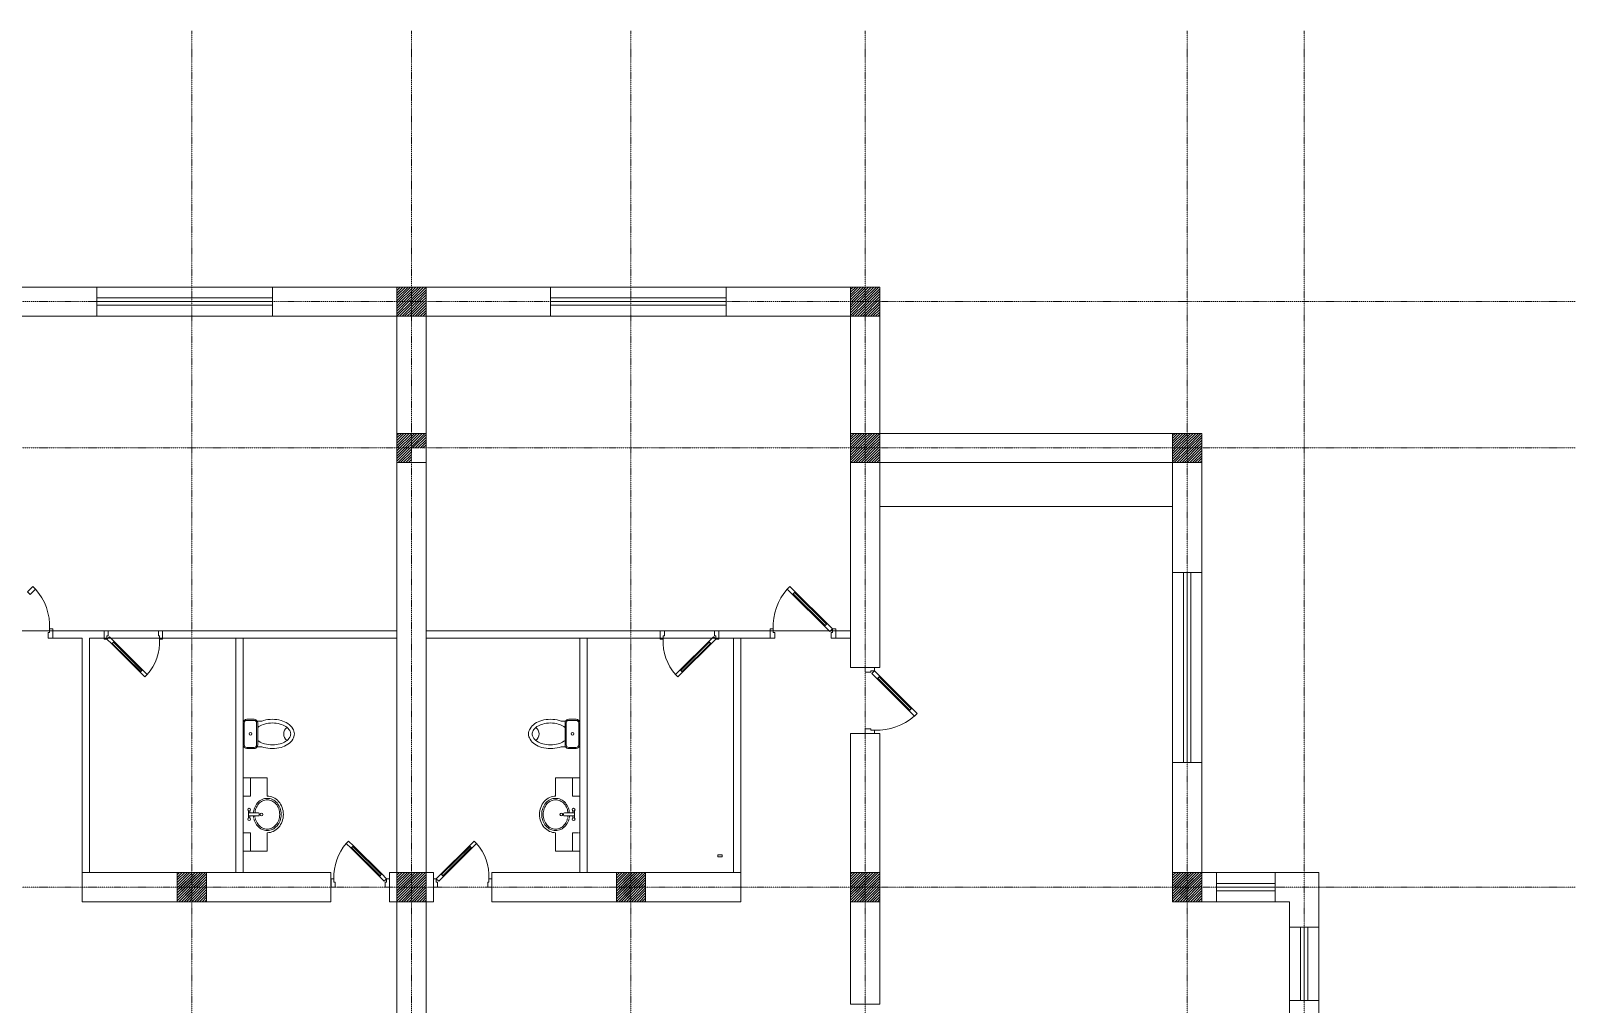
# Model space of a CAD drawing. Header units: metres. Extents: x 820 to 32620, y 809 to 24409.
# Drawn here: x 11520 to 32620, y 11109 to 24409 of the extents above; entities that cross this region are included whole.
import ezdxf

# ---------------------------------------------------------------- set-up
doc = ezdxf.new("R2010")
doc.units = ezdxf.units.M
doc.header["$MEASUREMENT"] = 0
doc.header["$XCLIPFRAME"] = 2
doc.linetypes.add('DASHDOTX2', pattern=[2, 1, -0.5, 0, -0.5])
doc.layers.add('New0', color=7, linetype='Continuous')
picture_1 = doc.add_image_def('image1.tif', size_in_pixel=(1720, 817))
pattern_1 = [(45, (58686.625, 2995.274), (-17.67767, 17.67767), [])]

# ---------------------------------------------------------------- blocks, each defined once
blk = doc.blocks.new('Wall_5', base_point=(10320, 20909))
at = {"layer": 'New0', "linetype": 'Continuous', "lineweight": 18}
for color, points in [(186, [(23119, 20909), (10320, 20909), (10320, 20909), (23119, 20909)]), (164, [(23120, 20909), (10320, 20909), (10320, 20909), (23120, 20909)]), (186, [(23119, 20909), (23120, 20909), (23120, 20909)]), (186, [(23119, 20909), (23119, 20909), (23120, 20909)]), (164, [(23120, 20909), (23120, 20909), (23120, 20909)]), (164, [(23120, 20909), (23120, 20909), (23120, 20909)])]:
    blk.add_hatch(color=color, dxfattribs=at).paths.add_polyline_path(points)
at = {"layer": 'New0', "color": 141, "linetype": 'Continuous', "lineweight": 18}
for p, q in [((10320, 20909), (10320, 20909)), ((10320, 20909), (23120, 20909)), ((23120, 20909), (23120, 20909))]:
    blk.add_line(p, q, dxfattribs=at)
at = {"layer": 'New0', "color": 161, "linetype": 'Continuous', "lineweight": 18, "flags": 128}
blk.add_lwpolyline([(10320, 20909), (23119, 20909)], dxfattribs=at)
at = {"layer": 'New0', "color": 141, "linetype": 'Continuous', "lineweight": 18, "flags": 128}
for points in [[(23120, 20909), (10320, 20909)], [(23120, 20909), (23120, 20909)]]:
    blk.add_lwpolyline(points, dxfattribs=at)
blk = doc.blocks.new('Wall_6', base_point=(23120, 20909))
at = {"layer": 'New0', "linetype": 'Continuous', "lineweight": 18}
for color, points in [(186, [(23120, 18909), (23120, 20909), (23119, 20909), (23119, 18909)]), (164, [(23120, 18909), (23120, 20909), (23120, 20909), (23120, 18909)]), (186, [(23120, 18909), (23119, 18909), (23120, 18909)]), (186, [(23119, 18909), (23119, 18909), (23120, 18909)]), (164, [(23120, 18909), (23120, 18909), (23120, 18909)]), (164, [(23120, 18909), (23120, 18909), (23120, 18909)])]:
    blk.add_hatch(color=color, dxfattribs=at).paths.add_polyline_path(points)
at = {"layer": 'New0', "color": 141, "linetype": 'Continuous', "lineweight": 18}
for p, q in [((23120, 20909), (23120, 20909)), ((23120, 20909), (23120, 18909)), ((23120, 18909), (23120, 18909)), ((23120, 18909), (23120, 18909))]:
    blk.add_line(p, q, dxfattribs=at)
at = {"layer": 'New0', "color": 161, "linetype": 'Continuous', "lineweight": 18, "flags": 128}
for points in [[(23119, 20909), (23119, 18909)], [(23119, 18909), (23120, 18909)]]:
    blk.add_lwpolyline(points, dxfattribs=at)
at = {"layer": 'New0', "color": 141, "linetype": 'Continuous', "lineweight": 18, "flags": 128}
blk.add_lwpolyline([(23120, 18909), (23120, 20909)], dxfattribs=at)
blk = doc.blocks.new('Wall_7', base_point=(23120, 18909))
at = {"layer": 'New0', "linetype": 'Continuous', "lineweight": 18}
for color in [186, 164]:
    blk.add_hatch(color=color, dxfattribs=at).paths.add_polyline_path([(23120, 18909), (27520, 18909), (27520, 18909), (23120, 18909)])
at = {"layer": 'New0', "color": 141, "linetype": 'Continuous', "lineweight": 18}
for q in [(23120, 18909), (27520, 18909)]:
    blk.add_line((23120, 18909), q, dxfattribs=at)
at = {"layer": 'New0', "color": 161, "linetype": 'Continuous', "lineweight": 18, "flags": 128}
for points in [[(23120, 18909), (27520, 18909)], [(27520, 18909), (27520, 18909)]]:
    blk.add_lwpolyline(points, dxfattribs=at)
at = {"layer": 'New0', "color": 141, "linetype": 'Continuous', "lineweight": 18, "flags": 128}
for points in [[(27520, 18909), (23120, 18909)], [(27520, 18909), (27520, 18909)]]:
    blk.add_lwpolyline(points, dxfattribs=at)

msp = doc.modelspace()

# ---------------------------------------------------------------- hatches: boundary and pattern name
at = {"linetype": 'Continuous', "lineweight": 18}
h = msp.add_hatch(dxfattribs=at)
h.set_pattern_fill('ANSI31', color=1, style=0, pattern_type=2)
h.set_pattern_definition(pattern_1)
h.paths.add_polyline_path([(16719.5096, 20909.1396), (16519.5096, 20909.1396), (16519.5096, 20709.1396), (16719.5096, 20709.1396)])
h = msp.add_hatch(dxfattribs=at)
h.set_pattern_fill('ANSI31', color=1, style=0, pattern_type=2)
h.set_pattern_definition(pattern_1)
h.paths.add_polyline_path([(16919.5096, 20909.1396), (16719.5096, 20909.1396), (16719.5096, 20709.1396), (16919.5096, 20709.1396)])
h = msp.add_hatch(dxfattribs=at)
h.set_pattern_fill('ANSI31', color=1, style=0, pattern_type=2)
h.set_pattern_definition(pattern_1)
h.paths.add_polyline_path([(22919.5096, 20909.1396), (22719.5096, 20909.1396), (22719.5096, 20709.1396), (22919.5096, 20709.1396)])
h = msp.add_hatch(dxfattribs=at)
h.set_pattern_fill('ANSI31', color=1, style=0, pattern_type=2)
h.set_pattern_definition(pattern_1)
h.paths.add_polyline_path([(23119.5096, 20909.1396), (22919.5096, 20909.1396), (22919.5096, 20709.1396), (23119.5096, 20709.1396)])
h = msp.add_hatch(dxfattribs=at)
h.set_pattern_fill('ANSI31', color=1, style=0, pattern_type=2)
h.set_pattern_definition(pattern_1)
h.paths.add_polyline_path([(16719.5096, 20709.1396), (16519.5096, 20709.1396), (16519.5096, 20509.1396), (16719.5096, 20509.1396)])
h = msp.add_hatch(dxfattribs=at)
h.set_pattern_fill('ANSI31', color=1, style=0, pattern_type=2)
h.set_pattern_definition(pattern_1)
h.paths.add_polyline_path([(16919.5096, 20709.1396), (16719.5096, 20709.1396), (16719.5096, 20509.1396), (16919.5096, 20509.1396)])
h = msp.add_hatch(dxfattribs=at)
h.set_pattern_fill('ANSI31', color=1, style=0, pattern_type=2)
h.set_pattern_definition(pattern_1)
h.paths.add_polyline_path([(22919.5096, 20709.1396), (22719.5096, 20709.1396), (22719.5096, 20509.1396), (22919.5096, 20509.1396)])
h = msp.add_hatch(dxfattribs=at)
h.set_pattern_fill('ANSI31', color=1, style=0, pattern_type=2)
h.set_pattern_definition(pattern_1)
h.paths.add_polyline_path([(23119.5096, 20709.1396), (22919.5096, 20709.1396), (22919.5096, 20509.1396), (23119.5096, 20509.1396)])
h = msp.add_hatch(dxfattribs=at)
h.set_pattern_fill('ANSI31', color=1, style=0, pattern_type=2)
h.set_pattern_definition(pattern_1)
h.paths.add_polyline_path([(16919.5096, 18909.1396), (16519.5096, 18909.1396), (16519.5096, 18509.1396), (16719.5096, 18509.1396), (16719.5096, 18709.1396), (16919.5096, 18709.1396)])
h = msp.add_hatch(dxfattribs=at)
h.set_pattern_fill('ANSI31', color=1, style=0, pattern_type=2)
h.set_pattern_definition(pattern_1)
h.paths.add_polyline_path([(22919.5096, 18909.1396), (22719.5096, 18909.1396), (22719.5096, 18709.1396), (22919.5096, 18709.1396)])
h = msp.add_hatch(dxfattribs=at)
h.set_pattern_fill('ANSI31', color=1, style=0, pattern_type=2)
h.set_pattern_definition(pattern_1)
h.paths.add_polyline_path([(23119.5096, 18909.1396), (22919.5096, 18909.1396), (22919.5096, 18709.1396), (23119.5096, 18709.1396)])
h = msp.add_hatch(dxfattribs=at)
h.set_pattern_fill('ANSI31', color=1, style=0, pattern_type=2)
h.set_pattern_definition(pattern_1)
h.paths.add_polyline_path([(27319.5096, 18909.1396), (27119.5096, 18909.1396), (27119.5096, 18709.1396), (27319.5096, 18709.1396)])
h = msp.add_hatch(dxfattribs=at)
h.set_pattern_fill('ANSI31', color=1, style=0, pattern_type=2)
h.set_pattern_definition(pattern_1)
h.paths.add_polyline_path([(27519.5096, 18909.1396), (27319.5096, 18909.1396), (27319.5096, 18709.1396), (27519.5096, 18709.1396)])
h = msp.add_hatch(dxfattribs=at)
h.set_pattern_fill('ANSI31', color=1, style=0, pattern_type=2)
h.set_pattern_definition(pattern_1)
h.paths.add_polyline_path([(22919.5096, 18709.1396), (22719.5096, 18709.1396), (22719.5096, 18509.1396), (22919.5096, 18509.1396)])
h = msp.add_hatch(dxfattribs=at)
h.set_pattern_fill('ANSI31', color=1, style=0, pattern_type=2)
h.set_pattern_definition(pattern_1)
h.paths.add_polyline_path([(23119.5096, 18709.1396), (22919.5096, 18709.1396), (22919.5096, 18509.1396), (23119.5096, 18509.1396)])
h = msp.add_hatch(dxfattribs=at)
h.set_pattern_fill('ANSI31', color=1, style=0, pattern_type=2)
h.set_pattern_definition(pattern_1)
h.paths.add_polyline_path([(27319.5096, 18709.1396), (27119.5096, 18709.1396), (27119.5096, 18509.1396), (27319.5096, 18509.1396)])
h = msp.add_hatch(dxfattribs=at)
h.set_pattern_fill('ANSI31', color=1, style=0, pattern_type=2)
h.set_pattern_definition(pattern_1)
h.paths.add_polyline_path([(27519.5096, 18709.1396), (27319.5096, 18709.1396), (27319.5096, 18509.1396), (27519.5096, 18509.1396)])
h = msp.add_hatch(dxfattribs=at)
h.set_pattern_fill('ANSI31', color=1, style=0, pattern_type=2)
h.set_pattern_definition(pattern_1)
h.paths.add_polyline_path([(13719.5096, 12909.1396), (13519.5096, 12909.1396), (13519.5096, 12709.1396), (13719.5096, 12709.1396)])
h = msp.add_hatch(dxfattribs=at)
h.set_pattern_fill('ANSI31', color=1, style=0, pattern_type=2)
h.set_pattern_definition(pattern_1)
h.paths.add_polyline_path([(13919.5096, 12709.1396), (13919.5096, 12909.1396), (13519.5096, 12909.1396), (13519.5096, 12709.1396)])
h = msp.add_hatch(dxfattribs=at)
h.set_pattern_fill('ANSI31', color=1, style=0, pattern_type=2)
h.set_pattern_definition(pattern_1)
h.paths.add_polyline_path([(13519.5096, 12509.1396), (13719.5096, 12509.1396), (13719.5096, 12909.1396), (13519.5096, 12909.1396)])
h = msp.add_hatch(dxfattribs=at)
h.set_pattern_fill('ANSI31', color=1, style=0, pattern_type=2)
h.set_pattern_definition(pattern_1)
h.paths.add_polyline_path([(13919.5096, 12909.1396), (13519.5096, 12909.1396), (13519.5096, 12509.1396), (13919.5096, 12509.1396)])
h = msp.add_hatch(dxfattribs=at)
h.set_pattern_fill('ANSI31', color=1, style=0, pattern_type=2)
h.set_pattern_definition(pattern_1)
h.paths.add_polyline_path([(13719.5096, 12909.1396), (13519.5096, 12909.1396), (13519.5096, 12709.1396), (13719.5096, 12709.1396)])
h = msp.add_hatch(dxfattribs=at)
h.set_pattern_fill('ANSI31', color=1, style=0, pattern_type=2)
h.set_pattern_definition(pattern_1)
h.paths.add_polyline_path([(13919.5096, 12909.1396), (13719.5096, 12909.1396), (13719.5096, 12709.1396), (13919.5096, 12709.1396)])
h = msp.add_hatch(dxfattribs=at)
h.set_pattern_fill('ANSI31', color=1, style=0, pattern_type=2)
h.set_pattern_definition(pattern_1)
h.paths.add_polyline_path([(16519.5096, 12909.1396), (16519.5096, 12709.1396), (16719.5096, 12709.1396), (16719.5096, 12909.1396)])
h = msp.add_hatch(dxfattribs=at)
h.set_pattern_fill('ANSI31', color=1, style=0, pattern_type=2)
h.set_pattern_definition(pattern_1)
h.paths.add_polyline_path([(16919.5096, 12909.1396), (16519.5096, 12909.1396), (16519.5096, 12709.1396), (16919.5096, 12709.1396)])
h = msp.add_hatch(dxfattribs=at)
h.set_pattern_fill('ANSI31', color=1, style=0, pattern_type=2)
h.set_pattern_definition(pattern_1)
h.paths.add_polyline_path([(16719.5096, 12909.1396), (16519.5096, 12909.1396), (16519.5096, 12509.1396), (16719.5096, 12509.1396)])
h = msp.add_hatch(dxfattribs=at)
h.set_pattern_fill('ANSI31', color=1, style=0, pattern_type=2)
h.set_pattern_definition(pattern_1)
h.paths.add_polyline_path([(16919.5096, 12909.1396), (16519.5096, 12909.1396), (16519.5096, 12509.1396), (16919.5096, 12509.1396)])
h = msp.add_hatch(dxfattribs=at)
h.set_pattern_fill('ANSI31', color=1, style=0, pattern_type=2)
h.set_pattern_definition(pattern_1)
h.paths.add_polyline_path([(16719.5096, 12909.1396), (16519.5096, 12909.1396), (16519.5096, 12709.1396), (16719.5096, 12709.1396)])
h = msp.add_hatch(dxfattribs=at)
h.set_pattern_fill('ANSI31', color=1, style=0, pattern_type=2)
h.set_pattern_definition(pattern_1)
h.paths.add_polyline_path([(16919.5096, 12909.1396), (16719.5096, 12909.1396), (16719.5096, 12709.1396), (16919.5096, 12709.1396)])
h = msp.add_hatch(dxfattribs=at)
h.set_pattern_fill('ANSI31', color=1, style=0, pattern_type=2)
h.set_pattern_definition(pattern_1)
h.paths.add_polyline_path([(19719.5096, 12909.1396), (19519.5096, 12909.1396), (19519.5096, 12709.1396), (19719.5096, 12709.1396)])
h = msp.add_hatch(dxfattribs=at)
h.set_pattern_fill('ANSI31', color=1, style=0, pattern_type=2)
h.set_pattern_definition(pattern_1)
h.paths.add_polyline_path([(19919.5096, 12909.1396), (19519.5096, 12909.1396), (19519.5096, 12709.1396), (19919.5096, 12709.1396)])
h = msp.add_hatch(dxfattribs=at)
h.set_pattern_fill('ANSI31', color=1, style=0, pattern_type=2)
h.set_pattern_definition(pattern_1)
h.paths.add_polyline_path([(19719.5096, 12909.1396), (19519.5096, 12909.1396), (19519.5096, 12509.1396), (19719.5096, 12509.1396)])
h = msp.add_hatch(dxfattribs=at)
h.set_pattern_fill('ANSI31', color=1, style=0, pattern_type=2)
h.set_pattern_definition(pattern_1)
h.paths.add_polyline_path([(19919.5096, 12909.1396), (19519.5096, 12909.1396), (19519.5096, 12509.1396), (19919.5096, 12509.1396)])
h = msp.add_hatch(dxfattribs=at)
h.set_pattern_fill('ANSI31', color=1, style=0, pattern_type=2)
h.set_pattern_definition(pattern_1)
h.paths.add_polyline_path([(19719.5096, 12909.1396), (19519.5096, 12909.1396), (19519.5096, 12709.1396), (19719.5096, 12709.1396)])
h = msp.add_hatch(dxfattribs=at)
h.set_pattern_fill('ANSI31', color=1, style=0, pattern_type=2)
h.set_pattern_definition(pattern_1)
h.paths.add_polyline_path([(19919.5096, 12909.1396), (19719.5096, 12909.1396), (19719.5096, 12709.1396), (19919.5096, 12709.1396)])
h = msp.add_hatch(dxfattribs=at)
h.set_pattern_fill('ANSI31', color=1, style=0, pattern_type=2)
h.set_pattern_definition(pattern_1)
h.paths.add_polyline_path([(22919.5096, 12909.1396), (22719.5096, 12909.1396), (22719.5096, 12709.1396), (22919.5096, 12709.1396)])
h = msp.add_hatch(dxfattribs=at)
h.set_pattern_fill('ANSI31', color=1, style=0, pattern_type=2)
h.set_pattern_definition(pattern_1)
h.paths.add_polyline_path([(22719.5096, 12909.1396), (22719.5096, 12709.1396), (23119.5096, 12709.1396), (23119.5096, 12909.1396)])
h = msp.add_hatch(dxfattribs=at)
h.set_pattern_fill('ANSI31', color=1, style=0, pattern_type=2)
h.set_pattern_definition(pattern_1)
h.paths.add_polyline_path([(22719.5096, 12509.1396), (22919.5096, 12509.1396), (22919.5096, 12909.1396), (22719.5096, 12909.1396)])
h = msp.add_hatch(dxfattribs=at)
h.set_pattern_fill('ANSI31', color=1, style=0, pattern_type=2)
h.set_pattern_definition(pattern_1)
h.paths.add_polyline_path([(23119.5096, 12909.1396), (22719.5096, 12909.1396), (22719.5096, 12509.1396), (23119.5096, 12509.1396)])
h = msp.add_hatch(dxfattribs=at)
h.set_pattern_fill('ANSI31', color=1, style=0, pattern_type=2)
h.set_pattern_definition(pattern_1)
h.paths.add_polyline_path([(22919.5096, 12909.1396), (22719.5096, 12909.1396), (22719.5096, 12709.1396), (22919.5096, 12709.1396)])
h = msp.add_hatch(dxfattribs=at)
h.set_pattern_fill('ANSI31', color=1, style=0, pattern_type=2)
h.set_pattern_definition(pattern_1)
h.paths.add_polyline_path([(23119.5096, 12909.1396), (22919.5096, 12909.1396), (22919.5096, 12709.1396), (23119.5096, 12709.1396)])
h = msp.add_hatch(dxfattribs=at)
h.set_pattern_fill('ANSI31', color=1, style=0, pattern_type=2)
h.set_pattern_definition(pattern_1)
h.paths.add_polyline_path([(27319.5096, 12909.1396), (27119.5096, 12909.1396), (27119.5096, 12509.1396), (27319.5096, 12509.1396)])
h = msp.add_hatch(dxfattribs=at)
h.set_pattern_fill('ANSI31', color=1, style=0, pattern_type=2)
h.set_pattern_definition(pattern_1)
h.paths.add_polyline_path([(27519.5096, 12909.1396), (27119.5096, 12909.1396), (27119.5096, 12509.1396), (27519.5096, 12509.1396)])
h = msp.add_hatch(dxfattribs=at)
h.set_pattern_fill('ANSI31', color=1, style=0, pattern_type=2)
h.set_pattern_definition(pattern_1)
h.paths.add_polyline_path([(27319.5096, 12909.1396), (27119.5096, 12909.1396), (27119.5096, 12709.1396), (27319.5096, 12709.1396)])
h = msp.add_hatch(dxfattribs=at)
h.set_pattern_fill('ANSI31', color=1, style=0, pattern_type=2)
h.set_pattern_definition(pattern_1)
h.paths.add_polyline_path([(27519.5096, 12709.1396), (27519.5096, 12909.1396), (27319.5096, 12909.1396), (27319.5096, 12709.1396)])
h = msp.add_hatch(dxfattribs=at)
h.set_pattern_fill('ANSI31', color=1, style=0, pattern_type=2)
h.set_pattern_definition(pattern_1)
h.paths.add_polyline_path([(27519.5096, 12909.1396), (27319.5096, 12909.1396), (27319.5096, 12709.1396), (27519.5096, 12709.1396)])
h = msp.add_hatch(dxfattribs=at)
h.set_pattern_fill('ANSI31', color=1, style=0, pattern_type=2)
h.set_pattern_definition(pattern_1)
h.paths.add_polyline_path([(13719.5096, 12709.1396), (13519.5096, 12709.1396), (13519.5096, 12509.1396), (13719.5096, 12509.1396)])
h = msp.add_hatch(dxfattribs=at)
h.set_pattern_fill('ANSI31', color=1, style=0, pattern_type=2)
h.set_pattern_definition(pattern_1)
h.paths.add_polyline_path([(16719.5096, 12709.1396), (16519.5096, 12709.1396), (16519.5096, 12509.1396), (16719.5096, 12509.1396)])
h = msp.add_hatch(dxfattribs=at)
h.set_pattern_fill('ANSI31', color=1, style=0, pattern_type=2)
h.set_pattern_definition(pattern_1)
h.paths.add_polyline_path([(19719.5096, 12709.1396), (19519.5096, 12709.1396), (19519.5096, 12509.1396), (19719.5096, 12509.1396)])
h = msp.add_hatch(dxfattribs=at)
h.set_pattern_fill('ANSI31', color=1, style=0, pattern_type=2)
h.set_pattern_definition(pattern_1)
h.paths.add_polyline_path([(22919.5096, 12709.1396), (22719.5096, 12709.1396), (22719.5096, 12509.1396), (22919.5096, 12509.1396)])
h = msp.add_hatch(dxfattribs=at)
h.set_pattern_fill('ANSI31', color=1, style=0, pattern_type=2)
h.set_pattern_definition(pattern_1)
h.paths.add_polyline_path([(27319.5096, 12709.1396), (27119.5096, 12709.1396), (27119.5096, 12509.1396), (27319.5096, 12509.1396)])

# ---------------------------------------------------------------- linework, layer by layer
at = {"color": 252, "linetype": 'DASHDOTX2', "lineweight": 18}
for p, q in [((13719.5096, 809.1396), (13719.5096, 24409.3196)), ((16719.5096, 809.1396), (16719.5096, 24409.3196)), ((19719.5096, 809.1396), (19719.5096, 24409.3196)), ((22919.5096, 809.1396), (22919.5096, 24409.3196)), ((27319.5096, 809.1396), (27319.5096, 24409.3196)), ((28919.5096, 809.1396), (28919.5096, 24409.3196)), ((819.5096, 20709.1396), (32620.0996, 20709.1396)), ((819.5096, 18709.1396), (32620.0996, 18709.1396)), ((819.5096, 12709.1396), (32620.0996, 12709.1396))]:
    msp.add_line(p, q, dxfattribs=at)
at = {"color": 7, "linetype": 'Continuous', "lineweight": 18}
for p, q in [((23119.5096, 20909.1396), (10319.5096, 20909.1396)), ((12419.5096, 20509.1396), (12419.5096, 20909.1396)), ((14819.5096, 20509.1396), (14819.5096, 20909.1396)), ((18619.5096, 20509.1396), (18619.5096, 20909.1396)), ((21019.5096, 20509.1396), (21019.5096, 20909.1396)), ((23119.5096, 18909.1396), (23119.5096, 20909.1396)), ((16519.5096, 20509.1396), (10719.5096, 20509.1396)), ((16519.5096, 20509.1396), (16519.5096, 12909.1396)), ((22719.5096, 20509.1396), (16919.5096, 20509.1396)), ((16919.5096, 20509.1396), (16919.5096, 12909.1396)), ((22719.5096, 15709.1396), (22719.5096, 20509.1396)), ((23119.5096, 18909.1396), (27519.5096, 18909.1396)), ((27519.5096, 12909.1396), (27519.5096, 18909.1396)), ((23119.5096, 15709.1396), (23119.5096, 18509.1396)), ((23119.5096, 18509.1396), (27119.5096, 18509.1396)), ((23119.5096, 18509.1396), (23119.5096, 17909.1396)), ((27119.5096, 12509.1396), (27119.5096, 18509.1396)), ((23119.5096, 17909.1396), (27119.5096, 17909.1396)), ((27119.5096, 17009.1396), (27519.5096, 17009.1396)), ((22719.5096, 16309.1396), (22719.5096, 16109.1396)), ((11819.351, 16109.1396), (11819.351, 16237.7336)), ((11819.351, 16109.1396), (11819.351, 16237.7336)), ((11819.5096, 16209.1396), (12519.5096, 16209.1396)), ((11819.5096, 16209.1396), (11819.5096, 16109.1396)), ((11819.5096, 16109.1396), (12219.5096, 16109.1396)), ((12219.5096, 12509.1396), (12219.5096, 16109.1396)), ((12319.5096, 12909.1396), (12319.5096, 16109.1396)), ((12319.5096, 16109.1396), (12519.5096, 16109.1396)), ((12519.5097, 16209.1396), (12519.5097, 16095.038)), ((12519.5097, 16095.038), (12519.5097, 16209.1396)), ((13318.2208, 16209.1396), (13318.2208, 16095.038)), ((13318.2208, 16209.1396), (13318.2208, 16095.038)), ((13319.5096, 16209.1396), (16519.5096, 16209.1396)), ((13319.5096, 16109.1396), (16519.5096, 16109.1396)), ((14319.5096, 12909.1396), (14319.5096, 16109.1396)), ((14419.5096, 12909.1396), (14419.5096, 16109.1396)), ((20119.5096, 16209.1396), (16919.5096, 16209.1396)), ((20119.5096, 16109.1396), (16919.5096, 16109.1396)), ((19019.5096, 12909.1396), (19019.5096, 16109.1396)), ((19119.5096, 12909.1396), (19119.5096, 16109.1396)), ((20119.5096, 16109.1396), (20119.5096, 16209.1396)), ((20119.5096, 16209.1396), (20119.5096, 16095.038)), ((20119.5096, 16209.1396), (20119.5096, 16095.038)), ((20918.2208, 16209.1396), (20918.2208, 16095.038)), ((20918.2208, 16095.038), (20918.2208, 16209.1396)), ((21619.5096, 16209.1396), (20919.5096, 16209.1396)), ((20919.5096, 16109.1396), (20919.5096, 16209.1396)), ((21619.5096, 16109.1396), (20919.5096, 16109.1396)), ((21119.5096, 12909.1396), (21119.5096, 16109.1396)), ((21219.5096, 12909.1396), (21219.5096, 16109.1396)), ((21619.351, 16109.1396), (21619.351, 16237.7336)), ((21619.351, 16109.1396), (21619.351, 16237.7336)), ((21619.5096, 16109.1396), (21619.5096, 16209.1396)), ((22519.5096, 16109.1396), (22519.5096, 16237.7336)), ((22519.5096, 16237.7336), (22519.5096, 16109.1396)), ((22519.5096, 16209.1396), (22719.5096, 16209.1396)), ((22519.5096, 16109.1396), (22519.5096, 16209.1396)), ((22719.5096, 16109.1396), (22519.5096, 16109.1396)), ((22719.5096, 15709.1396), (23119.5096, 15709.1396)), ((22919.5096, 15709.1396), (23048.1037, 15709.1396)), ((23048.1037, 15709.1396), (22919.5096, 15709.1396)), ((22719.5096, 12509.1396), (22719.5096, 14809.1396)), ((22719.5096, 14809.1396), (23119.5096, 14809.1396)), ((22919.5096, 14808.9809), (23048.1037, 14808.9809)), ((22919.5096, 14808.9809), (23048.1037, 14808.9809)), ((23119.5096, 12509.1396), (23119.5096, 14809.1396)), ((27119.5096, 14409.1396), (27519.5096, 14409.1396)), ((14419.5096, 13201.2909), (14419.5096, 14201.2909)), ((14419.5096, 14201.2909), (14749.5096, 14201.2909)), ((14519.5096, 14170.6754), (14519.5096, 14201.2909)), ((14519.5096, 13951.2909), (14519.5096, 14166.5808)), ((14749.5096, 13951.2909), (14749.5096, 14201.2909)), ((18689.5096, 13951.2909), (18689.5096, 14201.2909)), ((19019.5096, 14201.2909), (18689.5096, 14201.2909)), ((18919.5096, 14170.6754), (18919.5096, 14201.2909)), ((18919.5096, 13951.2909), (18919.5096, 14166.5808)), ((19019.5096, 13201.2909), (19019.5096, 14201.2909)), ((14419.5096, 13951.2909), (14519.5096, 13951.2909)), ((19019.5096, 13951.2909), (18919.5096, 13951.2909)), ((14492.7692, 13750.7083), (14492.7692, 13701.2909)), ((14492.7692, 13721.2909), (14524.5277, 13721.2909)), ((14512.7692, 13750.0839), (14512.7692, 13721.2909)), ((14528.6195, 13721.2909), (14629.7817, 13721.2909)), ((18910.3997, 13721.2909), (18809.2376, 13721.2909)), ((18946.25, 13721.2909), (18914.4915, 13721.2909)), ((18926.25, 13750.0839), (18926.25, 13721.2909)), ((18946.25, 13750.7083), (18946.25, 13701.2909)), ((14492.7692, 13651.8735), (14492.7692, 13701.2909)), ((14492.7692, 13681.2909), (14629.7817, 13681.2909)), ((14512.7692, 13652.4979), (14512.7692, 13681.2909)), ((14639.7817, 13711.2909), (14639.7817, 13701.2909)), ((14639.7817, 13691.2909), (14639.7817, 13701.2909)), ((18799.2376, 13711.2909), (18799.2376, 13701.2909)), ((18799.2376, 13691.2909), (18799.2376, 13701.2909)), ((18946.25, 13681.2909), (18809.2376, 13681.2909)), ((18926.25, 13652.4979), (18926.25, 13681.2909)), ((18946.25, 13651.8735), (18946.25, 13701.2909)), ((14438.6002, 13451.2909), (14419.5096, 13451.2909)), ((14519.5096, 13451.2909), (14444.7379, 13451.2909)), ((14519.5096, 13201.2909), (14519.5096, 13451.2909)), ((14749.5096, 13201.2909), (14749.5096, 13451.2909)), ((18689.5096, 13201.2909), (18689.5096, 13451.2909)), ((18919.5096, 13451.2909), (18994.2814, 13451.2909)), ((18919.5096, 13201.2909), (18919.5096, 13451.2909)), ((19000.4191, 13451.2909), (19019.5096, 13451.2909)), ((14749.5096, 13201.2909), (14419.5096, 13201.2909)), ((18689.5096, 13201.2909), (19019.5096, 13201.2909)), ((15619.5096, 12909.1396), (12219.5096, 12909.1396)), ((15619.5096, 12909.1396), (15619.5096, 12509.1396)), ((16519.5096, 12909.1396), (16419.5096, 12909.1396)), ((16419.5096, 12909.1396), (16419.5096, 12509.1396)), ((17019.5096, 12909.1396), (16919.5096, 12909.1396)), ((17019.5096, 12909.1396), (17019.5096, 12509.1396)), ((17819.5096, 12909.1396), (21219.5096, 12909.1396)), ((17819.5096, 12909.1396), (17819.5096, 12509.1396)), ((21219.5096, 12509.1396), (21219.5096, 12909.1396)), ((27519.5096, 12909.1396), (29119.5096, 12909.1396)), ((27719.5096, 12909.1396), (27719.5096, 12509.1396)), ((28519.5096, 12909.1396), (28519.5096, 12509.1396)), ((29119.5096, 12909.1396), (29119.5096, 7809.1396)), ((15620.7985, 12709.1396), (15620.7985, 12823.2411)), ((15620.7985, 12709.1396), (15620.7985, 12823.2411)), ((16419.5096, 12709.1396), (16419.5096, 12823.2411)), ((16419.5096, 12823.2411), (16419.5096, 12709.1396)), ((17019.5096, 12709.1396), (17019.5096, 12823.2411)), ((17019.5096, 12823.2411), (17019.5096, 12709.1396)), ((17818.2208, 12709.1396), (17818.2208, 12823.2411)), ((17818.2208, 12709.1396), (17818.2208, 12823.2411)), ((13519.5096, 12509.1396), (12219.5096, 12509.1396)), ((15619.5096, 12509.1396), (13919.5096, 12509.1396)), ((16519.5096, 12509.1396), (16419.5096, 12509.1396)), ((16519.5096, 12509.1396), (16519.5096, 4709.1396)), ((17019.5096, 12509.1396), (16919.5096, 12509.1396)), ((16919.5096, 4709.1396), (16919.5096, 12509.1396)), ((19519.5096, 12509.1396), (17819.5096, 12509.1396)), ((21219.5096, 12509.1396), (19919.5096, 12509.1396)), ((22719.5096, 11109.1396), (22719.5096, 12509.1396)), ((23119.5096, 11109.1396), (23119.5096, 12509.1396)), ((27119.5096, 12509.1396), (28719.5096, 12509.1396)), ((28719.5096, 12509.1396), (28719.5096, 8209.1396)), ((28719.5096, 12159.1396), (29119.5096, 12159.1396)), ((22719.5096, 11109.1396), (23119.5096, 11109.1396)), ((28719.5096, 11159.1396), (29119.5096, 11159.1396))]:
    msp.add_line(p, q, dxfattribs=at)
at = {"color": 142, "linetype": 'Continuous', "lineweight": 18}
for p, q in [((12419.5096, 20759.1396), (14819.5096, 20759.1396)), ((12419.5096, 20709.1396), (14819.5096, 20709.1396)), ((18619.5096, 20759.1396), (21019.5096, 20759.1396)), ((18619.5096, 20709.1396), (21019.5096, 20709.1396)), ((12419.5096, 20659.1396), (14819.5096, 20659.1396)), ((18619.5096, 20659.1396), (21019.5096, 20659.1396)), ((27269.5096, 14409.1396), (27269.5096, 17009.1396)), ((27319.5096, 14409.1396), (27319.5096, 17009.1396)), ((27369.5096, 14409.1396), (27369.5096, 17009.1396)), ((27719.5096, 12759.1396), (28519.5096, 12759.1396)), ((27719.5096, 12709.1396), (28519.5096, 12709.1396)), ((27719.5096, 12659.1396), (28519.5096, 12659.1396)), ((28869.5096, 11159.1396), (28869.5096, 12159.1396)), ((28919.5096, 11159.1396), (28919.5096, 12159.1396)), ((28969.5096, 11159.1396), (28969.5096, 12159.1396))]:
    msp.add_line(p, q, dxfattribs=at)
at = {"color": 1, "linetype": 'Continuous', "lineweight": 18}
for points in [[(16519.5096, 20909.1396), (16919.5096, 20909.1396), (16919.5096, 20509.1396), (16519.5096, 20509.1396)], [(22719.5096, 20909.1396), (23119.5096, 20909.1396), (23119.5096, 20509.1396), (22719.5096, 20509.1396)], [(16519.5096, 18909.1396), (16919.5096, 18909.1396), (16919.5096, 18509.1396), (16519.5096, 18509.1396)], [(23119.5096, 18909.1396), (22719.5096, 18909.1396), (22719.5096, 18509.1396), (23119.5096, 18509.1396)], [(27119.5096, 18509.1396), (27519.5096, 18509.1396), (27519.5096, 18909.1396), (27119.5096, 18909.1396)], [(13519.5096, 12909.1396), (13919.5096, 12909.1396), (13919.5096, 12509.1396), (13519.5096, 12509.1396)], [(16519.5096, 12909.1396), (16919.5096, 12909.1396), (16919.5096, 12509.1396), (16519.5096, 12509.1396)], [(19519.5096, 12909.1396), (19919.5096, 12909.1396), (19919.5096, 12509.1396), (19519.5096, 12509.1396)], [(22719.5096, 12909.1396), (23119.5096, 12909.1396), (23119.5096, 12509.1396), (22719.5096, 12509.1396)], [(27519.5096, 12909.1396), (27119.5096, 12909.1396), (27119.5096, 12509.1396), (27519.5096, 12509.1396)]]:
    msp.add_lwpolyline(points, close=True, dxfattribs=at)
at = {"color": 7, "linetype": 'Continuous', "lineweight": 18}
for points in [[(10719.5096, 20509.1396), (16519.5096, 20509.1396), (16519.5096, 16209.1396), (10719.5096, 16209.1396)], [(16919.5096, 20509.1396), (22719.5096, 20509.1396), (22719.5096, 16209.1396), (16919.5096, 16209.1396)], [(11584.6167, 16780.9297), (11511.5936, 16708.4662), (11475.3619, 16744.9778), (11548.385, 16817.4412)], [(21854.0854, 16780.9297), (21927.1084, 16708.4662), (21963.3402, 16744.9778), (21890.3171, 16817.4412)], [(22365.2469, 16273.6855), (21927.1084, 16708.4662), (21963.3402, 16744.9778), (22401.4786, 16310.1971)], [(22374.3048, 16282.8134), (21936.1664, 16717.5941), (21954.2822, 16735.8499), (22392.4207, 16301.0692)], [(22438.27, 16201.2221), (22365.2469, 16273.6855), (22401.4786, 16310.1971), (22474.5017, 16237.7336)], [(11774.3431, 16237.7336), (11774.3431, 16186.296), (11755.054, 16186.296), (11755.054, 16173.4366), (11755.054, 16109.1396), (11819.351, 16109.1396), (11819.351, 16237.7336)], [(12319.5096, 16109.1396), (14319.5096, 16109.1396), (14319.5096, 12909.1396), (12319.5096, 12909.1396)], [(12559.4452, 16095.038), (12519.5097, 16095.038), (12519.5097, 16209.1396), (12576.5605, 16209.1396), (12576.5605, 16152.0888), (12576.5605, 16140.6786), (12559.4452, 16140.6786)], [(12591.5937, 16127.4347), (12656.3871, 16063.1378), (12624.2386, 16030.7411), (12559.4452, 16095.038)], [(12656.3871, 16063.1378), (13045.1475, 15677.3567), (13012.9991, 15644.96), (12624.2386, 16030.7411)], [(12648.35, 16055.0386), (13037.1104, 15669.2575), (13021.0362, 15653.0592), (12632.2757, 16038.8403)], [(13278.2853, 16095.038), (13278.2853, 16140.6786), (13261.17, 16140.6786), (13261.17, 16152.0888), (13261.17, 16209.1396), (13318.2208, 16209.1396), (13318.2208, 16095.038)], [(19119.5096, 16109.1396), (21119.5096, 16109.1396), (21119.5096, 12909.1396), (19119.5096, 12909.1396)], [(20159.4452, 16095.038), (20159.4452, 16140.6786), (20176.5604, 16140.6786), (20176.5604, 16152.0888), (20176.5604, 16209.1396), (20119.5096, 16209.1396), (20119.5096, 16095.038)], [(20781.3434, 16063.1378), (20392.5829, 15677.3567), (20424.7314, 15644.96), (20813.4918, 16030.7411)], [(20789.3805, 16055.0386), (20400.62, 15669.2575), (20416.6943, 15653.0592), (20805.4547, 16038.8403)], [(20846.1368, 16127.4347), (20781.3434, 16063.1378), (20813.4918, 16030.7411), (20878.2853, 16095.038)], [(20878.2853, 16095.038), (20918.2208, 16095.038), (20918.2208, 16209.1396), (20861.17, 16209.1396), (20861.17, 16152.0888), (20861.17, 16140.6786), (20878.2853, 16140.6786)], [(21664.359, 16237.7336), (21664.359, 16186.296), (21683.6481, 16186.296), (21683.6481, 16173.4366), (21683.6481, 16109.1396), (21619.351, 16109.1396), (21619.351, 16237.7336)], [(22474.5017, 16237.7336), (22519.5096, 16237.7336), (22519.5096, 16109.1396), (22455.2126, 16109.1396), (22455.2126, 16173.4366), (22455.2126, 16186.296), (22474.5017, 16186.296)], [(13109.941, 15613.0599), (13045.1475, 15677.3567), (13012.9991, 15644.96), (13077.7925, 15580.6631)], [(20327.7895, 15613.0599), (20392.5829, 15677.3567), (20424.7314, 15644.96), (20359.938, 15580.6631)], [(23048.1037, 15664.1316), (23048.1037, 15709.1396), (22919.5096, 15709.1396), (22919.5096, 15644.8425), (22983.8067, 15644.8425), (22996.6661, 15644.8425), (22996.6661, 15664.1316)], [(23011.5922, 15627.8999), (23084.0556, 15554.8768), (23120.5672, 15591.1085), (23048.1037, 15664.1316)], [(23084.0556, 15554.8768), (23518.8363, 15116.7383), (23555.3479, 15152.9701), (23120.5672, 15591.1085)], [(23093.1835, 15563.9347), (23527.9642, 15125.7963), (23546.22, 15143.9121), (23111.4393, 15582.0506)], [(23591.2998, 15043.7153), (23518.8363, 15116.7383), (23555.3479, 15152.9701), (23627.8113, 15079.947)], [(23048.1037, 14853.9889), (22996.6661, 14853.9889), (22996.6661, 14873.278), (22983.8067, 14873.278), (22919.5096, 14873.278), (22919.5096, 14808.9809), (23048.1037, 14808.9809)], [(15829.0784, 13305.2192), (15893.8718, 13240.9224), (15926.0202, 13273.3191), (15861.2268, 13337.616)], [(17609.9409, 13305.2192), (17545.1475, 13240.9224), (17512.9991, 13273.3191), (17577.7925, 13337.616)], [(16282.6322, 12855.1413), (15893.8718, 13240.9224), (15926.0202, 13273.3191), (16314.7807, 12887.538)], [(16290.6694, 12863.2405), (15901.9089, 13249.0216), (15917.9831, 13265.2199), (16306.7436, 12879.4388)], [(17156.387, 12855.1413), (17545.1475, 13240.9224), (17512.9991, 13273.3191), (17124.2386, 12887.538)], [(17148.3499, 12863.2405), (17537.1104, 13249.0216), (17521.0362, 13265.2199), (17132.2757, 12879.4388)], [(16347.4257, 12790.8444), (16282.6322, 12855.1413), (16314.7807, 12887.538), (16379.5741, 12823.2411)], [(17091.5936, 12790.8444), (17156.387, 12855.1413), (17124.2386, 12887.538), (17059.4452, 12823.2411)], [(15660.734, 12823.2411), (15660.734, 12777.6005), (15677.8493, 12777.6005), (15677.8493, 12766.1903), (15677.8493, 12709.1396), (15620.7985, 12709.1396), (15620.7985, 12823.2411)], [(16379.5741, 12823.2411), (16419.5096, 12823.2411), (16419.5096, 12709.1396), (16362.4588, 12709.1396), (16362.4588, 12766.1903), (16362.4588, 12777.6005), (16379.5741, 12777.6005)], [(17059.4452, 12823.2411), (17019.5096, 12823.2411), (17019.5096, 12709.1396), (17076.5604, 12709.1396), (17076.5604, 12766.1903), (17076.5604, 12777.6005), (17059.4452, 12777.6005)], [(17778.2853, 12823.2411), (17778.2853, 12777.6005), (17761.17, 12777.6005), (17761.17, 12766.1903), (17761.17, 12709.1396), (17818.2208, 12709.1396), (17818.2208, 12823.2411)]]:
    msp.add_lwpolyline(points, close=True, dxfattribs=at)
for points in [[(14700.1439, 14985.1127, 0.0204393298), (14675.1228, 14977.0894), (14612.34, 14977.0894, 0.2629871194), (14569.5096, 15001.2909), (14469.5096, 15001.2909, 0.4142135624), (14419.5096, 14951.2909), (14419.5096, 14651.2909, 0.4142135624), (14469.5096, 14601.2909), (14569.5096, 14601.2909, 0.2629871194), (14612.34, 14625.4924), (14675.1228, 14625.4924, 0.0204393298), (14700.1439, 14617.4691, 0.0674590399), (14819.5096, 14601.2909, 0.0674590399), (14938.8753, 14617.4691, 0.0798124862), (15031.6417, 14659.8695, 0.1071181112), (15099.0015, 14729.4238, 0.1398891526), (15119.5096, 14801.2909, 0.1398891526), (15099.0015, 14873.158, 0.1071181112), (15031.6417, 14942.7123, 0.0798124862), (14938.8753, 14985.1127, 0.0674590399), (14819.5096, 15001.2909, 0.0674590399)], [(14604.5096, 14951.2909), (14604.5096, 14651.2909, -0.4142135624), (14569.5096, 14616.2909), (14469.5096, 14616.2909, -0.4142135624), (14434.5096, 14651.2909), (14434.5096, 14951.2909, -0.4142135624), (14469.5096, 14986.2909), (14569.5096, 14986.2909, -0.4142135624)], [(18738.8753, 14985.1127, -0.0204393298), (18763.8965, 14977.0894), (18826.6793, 14977.0894, -0.2629871194), (18869.5096, 15001.2909), (18969.5096, 15001.2909, -0.4142135624), (19019.5096, 14951.2909), (19019.5096, 14651.2909, -0.4142135624), (18969.5096, 14601.2909), (18869.5096, 14601.2909, -0.2629871194), (18826.6793, 14625.4924), (18763.8965, 14625.4924, -0.0204393298), (18738.8753, 14617.4691, -0.0674590399), (18619.5096, 14601.2909, -0.0674590399), (18500.1439, 14617.4691, -0.0798124862), (18407.3776, 14659.8695, -0.1071181112), (18340.0178, 14729.4238, -0.1398891526), (18319.5096, 14801.2909, -0.1398891526), (18340.0178, 14873.158, -0.1071181112), (18407.3776, 14942.7123, -0.0798124862), (18500.1439, 14985.1127, -0.0674590399), (18619.5096, 15001.2909, -0.0674590399)], [(18834.5096, 14951.2909), (18834.5096, 14651.2909, 0.4142135624), (18869.5096, 14616.2909), (18969.5096, 14616.2909, 0.4142135624), (19004.5096, 14651.2909), (19004.5096, 14951.2909, 0.4142135624), (18969.5096, 14986.2909), (18869.5096, 14986.2909, 0.4142135624)]]:
    msp.add_lwpolyline(points, format="xyb", close=True, dxfattribs=at)
for points in [[(14612.34, 14977.0894, -0.1363711477), (14619.5096, 14951.2909), (14619.5096, 14651.2909, -0.1363711477), (14612.34, 14625.4924)], [(14619.5096, 14713.1524, 0.0273072869), (14635.1126, 14701.4721, 0.0798124862), (14713.4529, 14665.6653, 0.0674590399), (14819.5096, 14651.2909, 0.0674590399), (14925.5663, 14665.6653, 0.0798124862), (15003.9067, 14701.4721, 0.1071181112), (15056.5315, 14755.8113, 0.1398891526), (15069.5096, 14801.2909, 0.1398891526), (15056.5315, 14846.7705, 0.1071181112), (15003.9067, 14901.1097, 0.0798124862), (14925.5663, 14936.9165, 0.0674590399), (14819.5096, 14951.2909, 0.0674590399), (14713.4529, 14936.9165, 0.0798124862), (14635.1126, 14901.1097, 0.0273072869), (14619.5096, 14889.4294)], [(18819.5096, 14713.1524, -0.0273072869), (18803.9067, 14701.4721, -0.0798124862), (18725.5663, 14665.6653, -0.0674590399), (18619.5096, 14651.2909, -0.0674590399), (18513.4529, 14665.6653, -0.0798124862), (18435.1126, 14701.4721, -0.1071181112), (18382.4878, 14755.8113, -0.1398891526), (18369.5096, 14801.2909, -0.1398891526), (18382.4878, 14846.7705, -0.1071181112), (18435.1126, 14901.1097, -0.0798124862), (18513.4529, 14936.9165, -0.0674590399), (18619.5096, 14951.2909, -0.0674590399), (18725.5663, 14936.9165, -0.0798124862), (18803.9067, 14901.1097, -0.0273072869), (18819.5096, 14889.4294)], [(18826.6793, 14977.0894, 0.1363711477), (18819.5096, 14951.2909), (18819.5096, 14651.2909, 0.1363711477), (18826.6793, 14625.4924)], [(14749.5096, 13451.2909, 0.1104285698), (14832.2715, 13469.7951, 0.1026608079), (14905.0731, 13524.5142, 0.0932978687), (14952.3672, 13604.2062, 0.0876082531), (14969.5096, 13701.2909, 0.0876082531), (14952.3672, 13798.3756, 0.0932978687), (14905.0731, 13878.0676, 0.1026608079), (14832.2715, 13932.7867, 0.1104285698), (14749.5096, 13951.2909)], [(18689.5096, 13451.2909, -0.1104285698), (18606.7478, 13469.7951, -0.1026608079), (18533.9462, 13524.5142, -0.0932978687), (18486.6521, 13604.2062, -0.0876082531), (18469.5096, 13701.2909, -0.0876082531), (18486.6521, 13798.3756, -0.0932978687), (18533.9462, 13878.0676, -0.1026608079), (18606.7478, 13932.7867, -0.1104285698), (18689.5096, 13951.2909)], [(14749.5096, 13481.2909, 0.1104285698), (14819.4952, 13496.9385, 0.1026608079), (14882.5517, 13544.333, 0.0932978687), (14924.1813, 13614.4801, 0.0876082531), (14939.5096, 13701.2909, 0.0876082531), (14924.1813, 13788.1016, 0.0932978687), (14882.5517, 13858.2488, 0.1026608079), (14819.4952, 13905.6433, 0.1104285698), (14749.5096, 13921.2909, 0.1104285698), (14679.5241, 13905.6433, 0.1026608079), (14616.4676, 13858.2488, 0.0932978687), (14574.838, 13788.1016, 0.0677430903), (14560.2999, 13721.2909)], [(14749.5096, 13501.2909, 0.1104285698), (14810.9776, 13515.0341, 0.1026608079), (14867.5375, 13557.5456, 0.0932978687), (14905.3907, 13621.3295, 0.0876082531), (14919.5096, 13701.2909, 0.0876082531), (14905.3907, 13781.2523, 0.0932978687), (14867.5375, 13845.0362, 0.1026608079), (14810.9776, 13887.5477, 0.1104285698), (14749.5096, 13901.2909, 0.1104285698), (14688.0417, 13887.5477, 0.1026608079), (14631.4818, 13845.0362, 0.0932978687), (14593.6286, 13781.2523, 0.0660401624), (14580.3678, 13721.2909)], [(18689.5096, 13481.2909, -0.1104285698), (18619.5241, 13496.9385, -0.1026608079), (18556.4676, 13544.333, -0.0932978687), (18514.838, 13614.4801, -0.0876082531), (18499.5096, 13701.2909, -0.0876082531), (18514.838, 13788.1016, -0.0932978687), (18556.4676, 13858.2488, -0.1026608079), (18619.5241, 13905.6433, -0.1104285698), (18689.5096, 13921.2909, -0.1104285698), (18759.4952, 13905.6433, -0.1026608079), (18822.5517, 13858.2488, -0.0932978687), (18864.1813, 13788.1016, -0.0677430903), (18878.7194, 13721.2909)], [(18689.5096, 13501.2909, -0.1104285698), (18628.0417, 13515.0341, -0.1026608079), (18571.4818, 13557.5456, -0.0932978687), (18533.6286, 13621.3295, -0.0876082531), (18519.5096, 13701.2909, -0.0876082531), (18533.6286, 13781.2523, -0.0932978687), (18571.4818, 13845.0362, -0.1026608079), (18628.0417, 13887.5477, -0.1104285698), (18689.5096, 13901.2909, -0.1104285698), (18750.9776, 13887.5477, -0.1026608079), (18807.5375, 13845.0362, -0.0932978687), (18845.3907, 13781.2523, -0.0660401624), (18858.6515, 13721.2909)], [(14560.2999, 13681.2909, 0.028703496), (14564.2533, 13652.481)], [(14566.3741, 13642.6991, 0.02908023), (14574.838, 13614.4801, 0.0932978687), (14616.4676, 13544.333, 0.1026608079), (14679.5241, 13496.9385, 0.1104285698), (14749.5096, 13481.2909)], [(14580.3678, 13681.2909, 0.024746395), (14583.4821, 13658.4041)], [(14586.6007, 13644.1854, 0.0256199229), (14593.6286, 13621.3295, 0.0932978687), (14631.4818, 13557.5456, 0.1026608079), (14688.0417, 13515.0341, 0.1104285698), (14749.5096, 13501.2909)], [(18852.4186, 13644.1854, -0.0256199229), (18845.3907, 13621.3295, -0.0932978687), (18807.5375, 13557.5456, -0.1026608079), (18750.9776, 13515.0341, -0.1104285698), (18689.5096, 13501.2909)], [(18872.6452, 13642.6991, -0.02908023), (18864.1813, 13614.4801, -0.0932978687), (18822.5517, 13544.333, -0.1026608079), (18759.4952, 13496.9385, -0.1104285698), (18689.5096, 13481.2909)], [(18858.6515, 13681.2909, -0.024746395), (18855.5371, 13658.4041)], [(18878.7194, 13681.2909, -0.028703496), (18874.766, 13652.481)]]:
    msp.add_lwpolyline(points, format="xyb", dxfattribs=at)
for centre, radius in [((14519.5096, 14801.2909), 18.3077), ((18919.5096, 14801.2909), 18.3077), ((14503.2701, 13766.4398), 18.9142), ((14671.2844, 13701.2909), 18.9142), ((18767.7349, 13701.2909), 18.9142), ((18935.7492, 13766.4398), 18.9142), ((14503.2701, 13636.142), 18.9142), ((18935.7492, 13636.142), 18.9142)]:
    msp.add_circle(centre, radius, dxfattribs=at)
for centre, radius, start, end in [((11012.2786, 16274.5873), 762.9551, 357.23131927, 41.49368067), ((22426.4234, 16274.5873), 762.9551, 138.50631933, 182.76868073), ((12602.1051, 16062.3377), 676.9704, 318.50631933, 2.76868073), ((20835.6253, 16062.3377), 676.9704, 177.23131927, 221.49368067), ((23084.9574, 15616.0533), 762.9551, 267.23131927, 311.49368067), ((15079.1071, 14801.2909), 105.3173, 123.89944424, 236.10055576), ((18359.9122, 14801.2909), 105.3173, 303.89944424, 56.10055576), ((14629.7817, 13711.2909), 10, 0, 90), ((18809.2376, 13711.2909), 10, 90, 180), ((14629.7817, 13691.2909), 10, 270, 0), ((18809.2376, 13691.2909), 10, 180, 270), ((16336.9142, 12855.9414), 676.9704, 138.50631933, 182.76868073), ((17102.1051, 12855.9414), 676.9704, 357.23131927, 41.49368067)]:
    msp.add_arc(centre, radius, start, end, dxfattribs=at)

# ---------------------------------------------------------------- block references
at = {"layer": 'New0', "color": 27, "lineweight": 18}
for name, p in [('Wall_5', (10319.5096, 20909.1396)), ('Wall_6', (23119.5096, 20909.1396)), ('Wall_7', (23119.5096, 18909.1396))]:
    msp.add_blockref(name, p, dxfattribs=at)

# ---------------------------------------------------------------- pictures from other files: only their frames are drawn
at = {"linetype": 'Continuous', "lineweight": 0}
image = msp.add_image(picture_1, insert=(20904.101, 13122.2158), size_in_units=(60.6778, 28.8219), dxfattribs=at)
image.set_boundary_path([(-0.5, -0.5), (1719.5, 816.5)])

doc.saveas('drawing.dxf')
